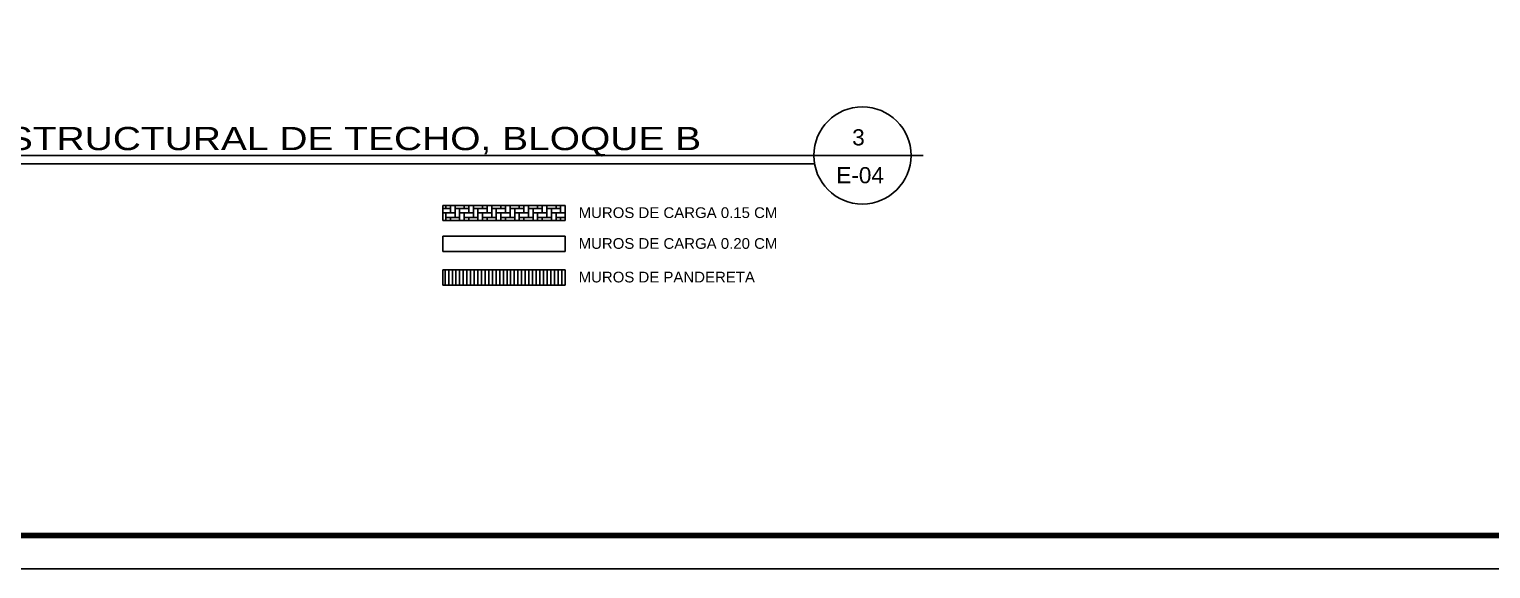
# Model space of a CAD drawing. Header units: feet. Extents: x 317 to 512, y -141 to 162.
# Drawn here: x 400.01 to 419.11, y -40.47 to -33.42 of the extents above; entities that cross this region are included whole.
import ezdxf
from ezdxf.enums import TextEntityAlignment as Align

# ---------------------------------------------------------------- set-up
doc = ezdxf.new("R2010")
doc.units = ezdxf.units.FT
doc.header["$MEASUREMENT"] = 0
for name, color, linetype in [('MARCO', 1, 'Continuous'), ('MURO', 7, 'Continuous'), ('relleno', 8, 'Continuous'), ('TEXTOS', 3, 'Continuous'), ('TEXXT', 2, 'Continuous')]:
    doc.layers.add(name, color=color, linetype=linetype)
doc.styles.add('DAMIAN', font='arial.ttf', dxfattribs={"height": 0.12})
doc.styles.get("Standard").update_dxf_attribs({"font": 'arial.ttf'})

msp = doc.modelspace()

# ---------------------------------------------------------------- hatches: boundary and pattern name
at = {"layer": 'relleno'}
h = msp.add_hatch(dxfattribs=at)
h.set_pattern_fill('AR-HBONE', color=256, scale=0.015, angle=45, style=0)
h.set_pattern_definition([(90, (-5.367663, -67.496233), (-0.06, 0.06), [0.18, -0.06]), (180, (-5.367663, -67.436233), (-0.06, 0.06), [0.18, -0.06])])
h.paths.add_polyline_path([(407.01336, -35.71684), (405.4126, -35.71684), (405.4126, -35.91684), (407.01336, -35.91684)])
h = msp.add_hatch(dxfattribs=at)
h.set_pattern_fill('ANSI31', color=256, scale=0.015, angle=45, style=0)
h.set_pattern_definition([(90, (-1366.255403, -557.301695), (-0.047625, 1e-17), [])])
h.paths.add_polyline_path([(407.01336, -36.55862), (405.4126, -36.55862), (405.4126, -36.75862), (407.01336, -36.75862)])

# ---------------------------------------------------------------- linework, layer by layer
at = {"layer": 'MARCO'}
msp.add_lwpolyline([(387.97006, 1.53326), (452.47006, 1.53326), (452.47006, -40.46674), (387.97006, -40.46674)], close=True, dxfattribs=at)
at = {"layer": 'MARCO', "const_width": 0.075}
msp.add_lwpolyline([(445.29759, 1.09923), (388.40409, 1.09923), (388.40409, -40.0327), (445.29759, -40.0327)], close=True, dxfattribs=at)
at = {"layer": 'MURO'}
for p, q in [((405.4126, -35.71684), (407.01336, -35.71684)), ((405.4126, -35.91684), (405.4126, -35.71684)), ((407.01336, -35.91684), (407.01336, -35.71684)), ((405.4126, -35.91684), (407.01336, -35.91684)), ((405.4126, -36.11956), (407.01336, -36.11956)), ((405.4126, -36.31956), (405.4126, -36.11956)), ((407.01336, -36.31956), (407.01336, -36.11956)), ((405.4126, -36.31956), (407.01336, -36.31956)), ((405.4126, -36.55862), (407.01336, -36.55862)), ((405.4126, -36.75862), (405.4126, -36.55862)), ((407.01336, -36.75862), (407.01336, -36.55862)), ((405.4126, -36.75862), (407.01336, -36.75862))]:
    msp.add_line(p, q, dxfattribs=at)
at = {"layer": 'TEXXT', "color": 4}
for p in [(397.21249, -35.0644), (411.69067, -35.0644)]:
    msp.add_line(p, (410.15649, -35.0644), dxfattribs=at)
at = {"layer": 'TEXXT', "color": 3}
msp.add_line((397.21249, -35.17347), (410.28018, -35.17347), dxfattribs=at)
at = {"layer": 'TEXXT', "color": 4}
msp.add_circle((410.89628, -35.0644), 0.63502, dxfattribs=at)

# ---------------------------------------------------------------- texts
at = {"layer": 'TEXTOS', "color": 7, "style": 'DAMIAN', "width": 1.2}
msp.add_text('PLANTA ESTRUCTURAL DE TECHO, BLOQUE B', height=0.3034652, dxfattribs=at).set_placement((397.25697, -34.99536))
at = {"layer": 'TEXTOS', "linetype": 'Continuous', "ltscale": 0.9}
for s, p in [('MUROS DE CARGA 0.15 CM', (407.18791, -35.88252)), ('MUROS DE CARGA 0.20 CM', (407.18791, -36.28523)), ('MUROS DE PANDERETA', (407.18791, -36.7243))]:
    msp.add_text(s, height=0.14, dxfattribs=at).set_placement(p)
at = {"layer": 'TEXXT', "style": 'DAMIAN'}
for s, height, p in [('3', 0.21134, (410.84447, -34.93339)), ('E-04', 0.211342, (410.86633, -35.42838))]:
    msp.add_text(s, height=height, dxfattribs=at).set_placement(p, align=Align.CENTER)

doc.saveas('drawing.dxf')
